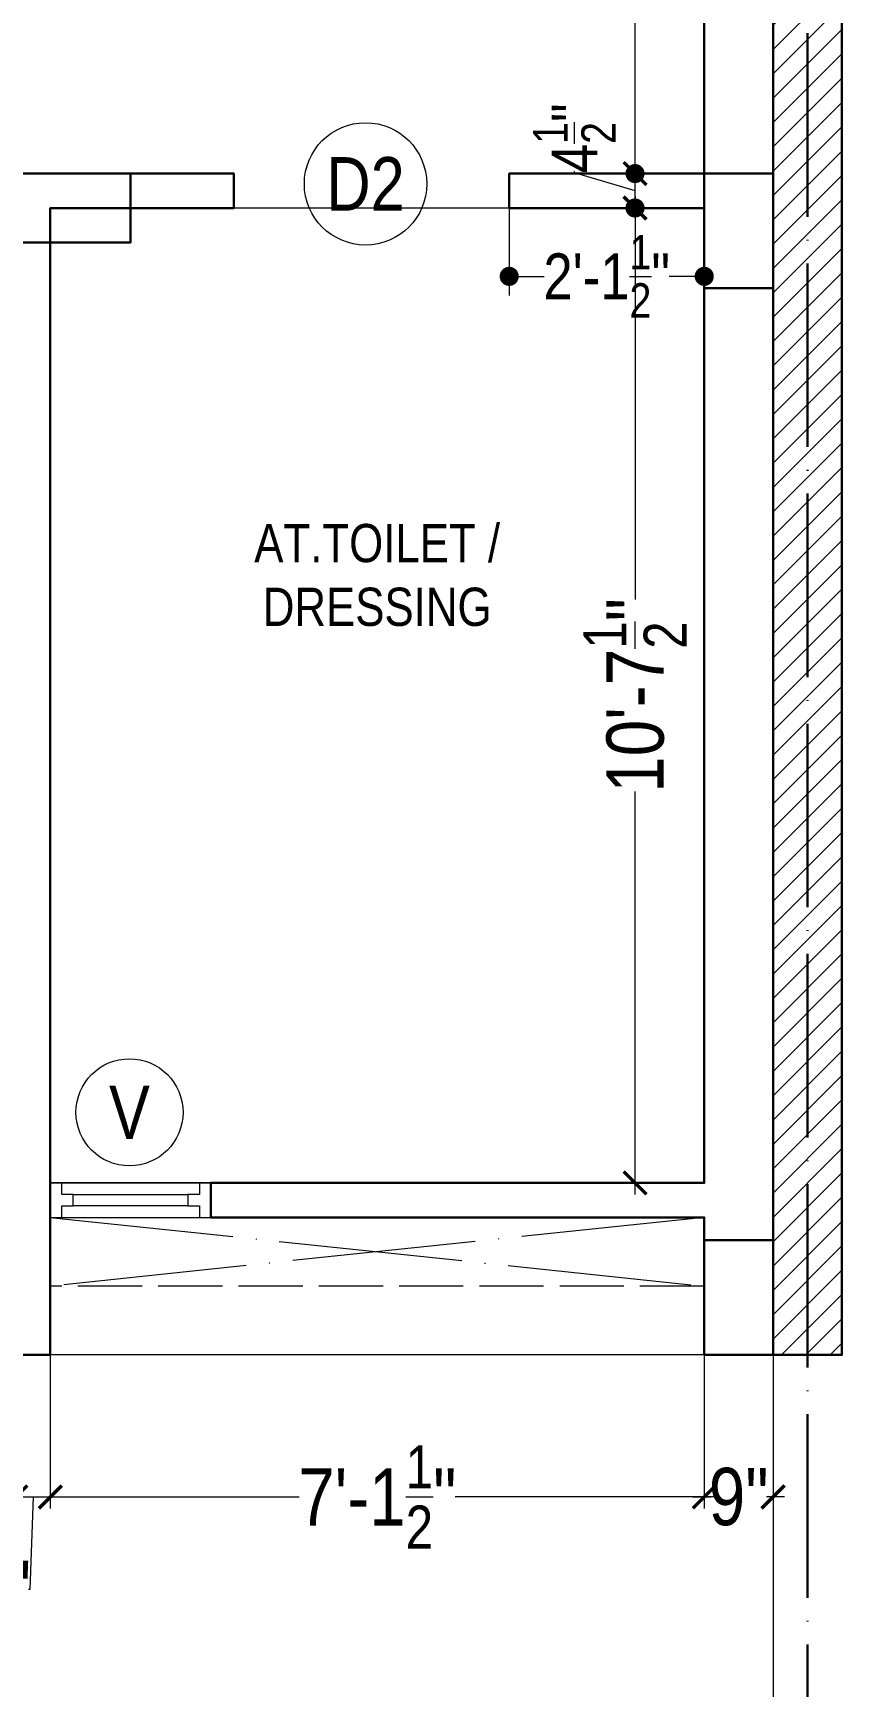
# Model space of a CAD drawing. Header units: millimetres. Extents: x 56222 to 154870, y -176352 to -121287.
# Drawn here: x 148411.4 to 148517.2, y -175321.3 to -175105 of the extents above; entities that cross this region are included whole.
import ezdxf

# ---------------------------------------------------------------- set-up
doc = ezdxf.new("R2010")
doc.units = ezdxf.units.MM
doc.header["$MEASUREMENT"] = 0
doc.header["$PDMODE"] = 35
doc.linetypes.add('ACAD_ISO02W100', pattern=[15, 12, -3])
doc.linetypes.add('ACAD_ISO04W100', pattern=[30, 24, -3, 0, -3])
doc.layers.get('Defpoints').update_dxf_attribs({"color": 220})
for name, color, linetype, lineweight in [('COLUMN', 1, 'Continuous', 30), ('GROUND FLOOR', 7, 'Continuous', 9), ('GROUND FLOOR  ( DIM )', 7, 'Continuous', 9), ('GROUND FLOOR  ( HATCH )', 251, 'Continuous', 9), ('GROUND FLOOR  ( PLINE )', 251, 'Continuous', 30), ('GROUND FLOOR ( DW_RAIL )', 7, 'Continuous', 9), ('X_PLOT', 1, 'Continuous', 9)]:
    doc.layers.add(name, color=color, linetype=linetype, lineweight=lineweight)
doc.layers.add('GROUND FLOOR  ( Text )', color=251, linetype='Continuous')
doc.styles.add('Cn BT~6', font='swissc.ttf', dxfattribs={"height": 6})
doc.styles.add("Cn_BT_0'-0", font='swissc.ttf')
doc.styles.add('Cn_BT_7', font='swissc.ttf', dxfattribs={"height": 7})
doc.styles.add('Cn_BT_7½', font='swissc.ttf', dxfattribs={"height": 7.5})
doc.dimstyles.new('Cn BT~6', dxfattribs={"dimtxt": 0.18, "dimasz": 2.5, "dimexe": 2.5, "dimexo": 0, "dimgap": 0.09, "dimtad": 0, "dimdec": 3, "dimzin": 3, "dimdsep": 46, "dimlunit": 4, "dimtxsty": 'Cn BT~6', "dimblk": 'DOT', "dimcen": 0.09, "dimdle": 2, "dimclrd": 250, "dimclre": 250, "dimclrt": 5, "dimadec": 0, "dimazin": 0, "dimtfac": 0.75, "dimtdec": 3, "dimtofl": 0, "dimtmove": 0, "dimatfit": 3, "dimfxl": 1, "dimtolj": 1, "dimtzin": 0, "dimlwd": 15, "dimlwe": 15, "dimarcsym": 0})
doc.dimstyles.new('Cn_BT_7½', dxfattribs={"dimtxt": 9, "dimasz": 3, "dimexe": 1.5, "dimexo": 0, "dimgap": 0.09, "dimtad": 0, "dimdec": 3, "dimzin": 3, "dimdsep": 46, "dimlunit": 4, "dimtxsty": 'Cn_BT_7½', "dimblk": 'ARCHTICK', "dimcen": 0.09, "dimdle": 1.5, "dimclrd": 251, "dimclre": 251, "dimclrt": 14, "dimadec": 0, "dimazin": 0, "dimtfac": 0.75, "dimtdec": 3, "dimtofl": 0, "dimtmove": 0, "dimatfit": 3, "dimfxl": 0, "dimtolj": 1, "dimtzin": 0, "dimlwd": 15, "dimlwe": 15, "dimarcsym": 0})

# ---------------------------------------------------------------- blocks, each defined once
blk = doc.blocks.new('_ArchTick')
at = {"color": 0, "linetype": 'ByBlock', "const_width": 0.15}
blk.add_lwpolyline([(-0.5, -0.5), (0.5, 0.5)], dxfattribs=at)
blk = doc.blocks.new('*D244')
at = {"layer": 'Defpoints', "color": 0, "transparency": 16777216}
for p in [(148499.19, -174994.37), (148490.14, -175123.37), (148499.19, -175123.37)]:
    blk.add_point(p, dxfattribs=at)
at = {"layer": 'GROUND FLOOR  ( DIM )', "color": 251, "lineweight": 15, "transparency": 16777216}
for p, q in [((148499.19, -174994.37), (148488.64, -174994.37)), ((148490.14, -174992.87), (148490.14, -175048.01)), ((148490.14, -175124.87), (148490.14, -175069.73)), ((148499.19, -175123.37), (148488.64, -175123.37))]:
    blk.add_line(p, q, dxfattribs=at)
at = {"layer": 'GROUND FLOOR  ( DIM )', "color": 251, "lineweight": 15, "transparency": 16777216, "xscale": 3, "yscale": 3, "zscale": 3}
for p, rotation in [((148490.14, -174994.37), 90), ((148490.14, -175123.37), 270)]:
    blk.add_blockref('_ArchTick', p, dxfattribs=dict(at, rotation=rotation))
at = {"layer": 'GROUND FLOOR  ( DIM )', "color": 14, "transparency": 16777216, "insert": (148490.14, -175058.87), "char_height": 7.5, "attachment_point": 5, "rotation": 90, "style": 'Cn_BT_7½'}
blk.add_mtext('\\A1;10\'-9"', dxfattribs=at)
blk = doc.blocks.new('*D243')
at = {"layer": 'Defpoints', "color": 0, "transparency": 16777216}
for p in [(148499.19, -175127.87), (148490.14, -175255.37), (148499.19, -175255.37)]:
    blk.add_point(p, dxfattribs=at)
at = {"layer": 'GROUND FLOOR  ( DIM )', "color": 251, "lineweight": 15, "transparency": 16777216}
for p, q in [((148490.14, -175126.37), (148490.14, -175179.09)), ((148499.19, -175127.87), (148488.64, -175127.87)), ((148490.14, -175256.87), (148490.14, -175204.16)), ((148499.19, -175255.37), (148488.64, -175255.37))]:
    blk.add_line(p, q, dxfattribs=at)
at = {"layer": 'GROUND FLOOR  ( DIM )', "color": 251, "lineweight": 15, "transparency": 16777216, "xscale": 3, "yscale": 3, "zscale": 3}
for p, rotation in [((148490.14, -175127.87), 90), ((148490.14, -175255.37), 270)]:
    blk.add_blockref('_ArchTick', p, dxfattribs=dict(at, rotation=rotation))
at = {"layer": 'GROUND FLOOR  ( DIM )', "color": 14, "transparency": 16777216, "insert": (148490.14, -175191.62), "char_height": 7.5, "attachment_point": 5, "rotation": 90, "style": 'Cn_BT_7½'}
blk.add_mtext('\\A1;10\'-7{\\H0.750000x;\\S1/2;}"', dxfattribs=at)
blk = doc.blocks.new('*D224')
at = {"layer": 'Defpoints', "color": 0, "transparency": 16777216}
for p in [(148409.19, -175277.87), (148413.69, -175277.87), (148413.69, -175296.44)]:
    blk.add_point(p, dxfattribs=at)
at = {"layer": 'GROUND FLOOR  ( DIM )', "color": 251, "lineweight": 15, "transparency": 16777216}
for p, q in [((148409.19, -175277.87), (148409.19, -175297.94)), ((148413.69, -175277.87), (148413.69, -175297.94)), ((148407.69, -175296.44), (148415.19, -175296.44)), ((148411.44, -175296.44), (148411.01, -175308.54)), ((148411.01, -175308.54), (148410.83, -175308.54))]:
    blk.add_line(p, q, dxfattribs=at)
at = {"layer": 'GROUND FLOOR  ( DIM )', "color": 251, "lineweight": 15, "transparency": 16777216, "xscale": 3, "yscale": 3, "zscale": 3, "rotation": 180}
blk.add_blockref('_ArchTick', (148409.19, -175296.44), dxfattribs=at)
at = {"layer": 'GROUND FLOOR  ( DIM )', "color": 251, "lineweight": 15, "transparency": 16777216, "xscale": 3, "yscale": 3, "zscale": 3}
blk.add_blockref('_ArchTick', (148413.69, -175296.44), dxfattribs=at)
at = {"layer": 'GROUND FLOOR  ( DIM )', "color": 14, "transparency": 16777216, "insert": (148405.46, -175308.54), "char_height": 7.5, "attachment_point": 5, "style": 'Cn_BT_7½'}
blk.add_mtext('\\A1;4{\\H0.750000x;\\S1/2;}"', dxfattribs=at)
blk = doc.blocks.new('*D223')
at = {"layer": 'Defpoints', "color": 0, "transparency": 16777216}
for p in [(148413.69, -175277.87), (148499.19, -175277.87), (148499.19, -175296.44)]:
    blk.add_point(p, dxfattribs=at)
at = {"layer": 'GROUND FLOOR  ( DIM )', "color": 251, "lineweight": 15, "transparency": 16777216}
for p, q in [((148413.69, -175277.87), (148413.69, -175297.94)), ((148499.19, -175277.87), (148499.19, -175297.94)), ((148412.19, -175296.44), (148446.24, -175296.44)), ((148500.69, -175296.44), (148466.64, -175296.44))]:
    blk.add_line(p, q, dxfattribs=at)
at = {"layer": 'GROUND FLOOR  ( DIM )', "color": 251, "lineweight": 15, "transparency": 16777216, "xscale": 3, "yscale": 3, "zscale": 3, "rotation": 180}
blk.add_blockref('_ArchTick', (148413.69, -175296.44), dxfattribs=at)
at = {"layer": 'GROUND FLOOR  ( DIM )', "color": 251, "lineweight": 15, "transparency": 16777216, "xscale": 3, "yscale": 3, "zscale": 3}
blk.add_blockref('_ArchTick', (148499.19, -175296.44), dxfattribs=at)
at = {"layer": 'GROUND FLOOR  ( DIM )', "color": 14, "transparency": 16777216, "insert": (148456.44, -175296.44), "char_height": 7.5, "attachment_point": 5, "style": 'Cn_BT_7½'}
blk.add_mtext('\\A1;7\'-1{\\H0.750000x;\\S1/2;}"', dxfattribs=at)
blk = doc.blocks.new('*D222')
at = {"layer": 'Defpoints', "color": 0, "transparency": 16777216}
for p in [(148499.19, -175277.87), (148508.19, -175277.87), (148508.19, -175296.44)]:
    blk.add_point(p, dxfattribs=at)
at = {"layer": 'GROUND FLOOR  ( DIM )', "color": 251, "lineweight": 15, "transparency": 16777216}
for p, q in [((148499.19, -175277.87), (148499.19, -175297.94)), ((148508.19, -175277.87), (148508.19, -175297.94)), ((148497.69, -175296.44), (148500.03, -175296.44)), ((148509.69, -175296.44), (148507.34, -175296.44))]:
    blk.add_line(p, q, dxfattribs=at)
at = {"layer": 'GROUND FLOOR  ( DIM )', "color": 251, "lineweight": 15, "transparency": 16777216, "xscale": 3, "yscale": 3, "zscale": 3, "rotation": 180}
blk.add_blockref('_ArchTick', (148499.19, -175296.44), dxfattribs=at)
at = {"layer": 'GROUND FLOOR  ( DIM )', "color": 251, "lineweight": 15, "transparency": 16777216, "xscale": 3, "yscale": 3, "zscale": 3}
blk.add_blockref('_ArchTick', (148508.19, -175296.44), dxfattribs=at)
at = {"layer": 'GROUND FLOOR  ( DIM )', "color": 14, "transparency": 16777216, "insert": (148503.69, -175296.44), "char_height": 7.5, "attachment_point": 5, "style": 'Cn_BT_7½'}
blk.add_mtext('\\A1;9"', dxfattribs=at)
blk = doc.blocks.new('_Dot')
at = {"color": 0, "linetype": 'ByBlock', "lineweight": -2}
blk.add_line((-0.5, 0), (-1, 0), dxfattribs=at)
at = {"color": 0, "linetype": 'ByBlock', "const_width": 0.5}
blk.add_lwpolyline([(-0.25, 0, 1), (0.25, 0, 1)], format="xyb", close=True, dxfattribs=at)
blk = doc.blocks.new('*D218')
at = {"layer": 'Defpoints', "color": 0, "transparency": 16777216}
for p in [(148490.14, -175123.37), (148499.19, -175123.37), (148499.19, -175127.87)]:
    blk.add_point(p, dxfattribs=at)
at = {"layer": 'GROUND FLOOR  ( DIM )', "color": 250, "lineweight": 15, "transparency": 16777216}
for p, q in [((148490.14, -175120.87), (148490.14, -175118.37)), ((148482.22, -175123.25), (148482.22, -175123.07)), ((148490.14, -175125.62), (148482.22, -175123.25)), ((148499.19, -175123.37), (148487.64, -175123.37)), ((148490.14, -175127.87), (148490.14, -175123.37)), ((148499.19, -175127.87), (148487.64, -175127.87)), ((148490.14, -175130.37), (148490.14, -175132.87))]:
    blk.add_line(p, q, dxfattribs=at)
at = {"layer": 'GROUND FLOOR  ( DIM )', "color": 250, "lineweight": 15, "transparency": 16777216, "xscale": 2.5, "yscale": 2.5, "zscale": 2.5}
for p, rotation in [((148490.14, -175123.37), 270), ((148490.14, -175127.87), 90)]:
    blk.add_blockref('_Dot', p, dxfattribs=dict(at, rotation=rotation))
at = {"layer": 'GROUND FLOOR  ( DIM )', "color": 5, "transparency": 16777216, "insert": (148482.22, -175118.75), "char_height": 6, "attachment_point": 5, "rotation": 90, "style": 'Cn BT~6'}
blk.add_mtext('\\A1;4{\\H0.750000x;\\S1/2;}"', dxfattribs=at)
blk = doc.blocks.new('*D214')
at = {"layer": 'Defpoints', "color": 0, "transparency": 16777216}
for p in [(148473.69, -175127.87), (148499.19, -175127.87), (148473.69, -175136.81)]:
    blk.add_point(p, dxfattribs=at)
at = {"layer": 'GROUND FLOOR  ( DIM )', "color": 250, "lineweight": 15, "transparency": 16777216}
for p, q in [((148473.69, -175127.87), (148473.69, -175139.31)), ((148499.19, -175127.87), (148499.19, -175139.31)), ((148476.19, -175136.81), (148478.27, -175136.81)), ((148496.69, -175136.81), (148494.6, -175136.81))]:
    blk.add_line(p, q, dxfattribs=at)
at = {"layer": 'GROUND FLOOR  ( DIM )', "color": 250, "lineweight": 15, "transparency": 16777216, "xscale": 2.5, "yscale": 2.5, "zscale": 2.5, "rotation": 180}
blk.add_blockref('_Dot', (148473.69, -175136.81), dxfattribs=at)
at = {"layer": 'GROUND FLOOR  ( DIM )', "color": 250, "lineweight": 15, "transparency": 16777216, "xscale": 2.5, "yscale": 2.5, "zscale": 2.5}
blk.add_blockref('_Dot', (148499.19, -175136.81), dxfattribs=at)
at = {"layer": 'GROUND FLOOR  ( DIM )', "color": 5, "transparency": 16777216, "insert": (148486.44, -175136.81), "char_height": 6, "attachment_point": 5, "style": 'Cn BT~6'}
blk.add_mtext('\\A1;2\'-1{\\H0.750000x;\\S1/2;}"', dxfattribs=at)
blk = doc.blocks.new('*D201')
at = {"layer": 'Defpoints', "color": 0, "transparency": 16777216}
for p in [(148107.69, -175277.87), (148508.19, -175277.87), (148508.19, -175326.16)]:
    blk.add_point(p, dxfattribs=at)
at = {"layer": 'GROUND FLOOR  ( DIM )', "color": 250, "lineweight": 15, "transparency": 16777216}
for p, q in [((148107.69, -175277.87), (148107.69, -175328.66)), ((148508.19, -175277.87), (148508.19, -175328.66)), ((148110.19, -175326.16), (148295.75, -175326.16)), ((148505.69, -175326.16), (148320.12, -175326.16))]:
    blk.add_line(p, q, dxfattribs=at)
at = {"layer": 'GROUND FLOOR  ( DIM )', "color": 250, "lineweight": 15, "transparency": 16777216, "xscale": 2.5, "yscale": 2.5, "zscale": 2.5, "rotation": 180}
blk.add_blockref('_Dot', (148107.69, -175326.16), dxfattribs=at)
at = {"layer": 'GROUND FLOOR  ( DIM )', "color": 250, "lineweight": 15, "transparency": 16777216, "xscale": 2.5, "yscale": 2.5, "zscale": 2.5}
blk.add_blockref('_Dot', (148508.19, -175326.16), dxfattribs=at)
at = {"layer": 'GROUND FLOOR  ( DIM )', "color": 5, "transparency": 16777216, "insert": (148307.94, -175326.16), "char_height": 7, "attachment_point": 5, "style": "Cn_BT_0'-0"}
blk.add_mtext('\\A1;{\\fSwis721 Cn BT|b1|i0|c0|p34;33\'-4{\\H0.750000x;\\S1/2;}"}', dxfattribs=at)

msp = doc.modelspace()

# ---------------------------------------------------------------- hatches: boundary and pattern name
at = {"layer": 'GROUND FLOOR  ( HATCH )'}
h = msp.add_hatch(dxfattribs=at)
h.set_pattern_fill('ANSI31', color=6, scale=18, style=0)
h.set_pattern_definition([(45, (31976.5016, -12658.698), (-1.590990258, 1.590990258), [])])
h.paths.add_polyline_path([(148517.1875, -174934.3723), (148508.1876, -174934.3723), (148508.1876, -175277.8723), (148517.1875, -175277.8723)])

# ---------------------------------------------------------------- linework, layer by layer
at = {"layer": 'COLUMN'}
for points in [[(148424.1875, -175123.3723), (148424.1875, -175132.3723), (148409.1875, -175132.3723), (148409.1875, -175123.3723)], [(148499.1875, -175123.3723), (148508.1875, -175123.3723), (148508.1875, -175138.3723), (148499.1875, -175138.3723)], [(148499.1875, -175262.8723), (148508.1875, -175262.8723), (148508.1875, -175277.8723), (148499.1875, -175277.8723)]]:
    msp.add_lwpolyline(points, close=True, dxfattribs=at)
at = {"layer": 'GROUND FLOOR'}
for p, q in [((148508.1875, -174894.3234), (148508.1875, -175415.2563)), ((148499.1875, -174994.3723), (148499.1875, -175123.3723)), ((148437.6875, -175123.3723), (148409.1875, -175123.3723)), ((148437.6875, -175123.3723), (148437.6875, -175127.8723)), ((148499.1875, -175123.3723), (148473.6875, -175123.3723)), ((148473.6875, -175123.3723), (148473.6875, -175127.8723)), ((148413.6875, -175127.8723), (148413.6875, -175277.8723)), ((148499.1875, -175127.8723), (148413.6875, -175127.8723)), ((148499.1875, -175127.8723), (148499.1875, -175255.3723)), ((148413.6875, -175255.3723), (148499.1875, -175255.3723)), ((148434.6875, -175255.3723), (148434.6875, -175259.8723)), ((148413.6875, -175259.8723), (148499.1875, -175259.8723)), ((148499.1875, -175259.8723), (148499.1875, -175277.8723)), ((148508.1875, -175277.8723), (148107.6875, -175277.8723))]:
    msp.add_line(p, q, dxfattribs=at)
at = {"layer": 'GROUND FLOOR', "color": 1, "linetype": 'ACAD_ISO04W100'}
for p, q in [((148512.6876, -174894.3234), (148512.6876, -175277.8723)), ((148413.6875, -175259.8723), (148499.1875, -175268.8723)), ((148499.1875, -175259.8723), (148413.6875, -175268.8723))]:
    msp.add_line(p, q, dxfattribs=at)
at = {"layer": 'GROUND FLOOR', "linetype": 'ACAD_ISO02W100', "ltscale": 0.7}
msp.add_line((148499.1875, -175268.8723), (148413.6875, -175268.8723), dxfattribs=at)
at = {"layer": 'GROUND FLOOR', "color": 6, "lineweight": 30}
msp.add_lwpolyline([(148517.1875, -174934.3723), (148508.1876, -174934.3723), (148508.1876, -175277.8723), (148517.1875, -175277.8723)], close=True, dxfattribs=at)
at = {"layer": 'GROUND FLOOR  ( DIM )', "color": 5}
for centre, radius in [((148454.9038, -175124.7156), 8), ((148424.0405, -175246.1378), 7)]:
    msp.add_circle(centre, radius, dxfattribs=at)
at = {"layer": 'GROUND FLOOR  ( PLINE )'}
for points in [[(148508.1875, -174985.3723), (148463.1875, -174985.3723), (148463.1875, -174994.3723), (148499.1875, -174994.3723), (148499.1875, -175123.3723), (148473.6875, -175123.3723), (148473.6875, -175127.8723), (148499.1875, -175127.8723), (148499.1875, -175255.3723), (148434.6875, -175255.3723), (148434.6875, -175259.8723), (148499.1875, -175259.8723), (148499.1875, -175277.8723), (148508.1875, -175277.8723)], [(148409.1875, -175123.3723), (148437.6875, -175123.3723), (148437.6875, -175127.8723), (148413.6875, -175127.8723), (148413.6875, -175277.8723), (148409.1875, -175277.8723)]]:
    msp.add_lwpolyline(points, close=True, dxfattribs=at)
at = {"layer": 'GROUND FLOOR ( DW_RAIL )'}
msp.add_lwpolyline([(148434.6875, -175255.3723), (148433.1875, -175255.3723), (148433.1875, -175256.8723), (148431.6875, -175256.8723), (148431.6875, -175258.3723), (148416.6875, -175258.3723), (148416.6875, -175256.8723), (148415.1875, -175256.8723), (148415.1875, -175255.3723), (148413.6875, -175255.3723), (148413.6875, -175259.8723), (148415.1875, -175259.8723), (148415.1875, -175258.3723), (148416.6875, -175258.3723), (148416.6875, -175256.8723), (148431.6875, -175256.8723), (148431.6875, -175258.3723), (148433.1875, -175258.3723), (148433.1875, -175259.8723), (148434.6875, -175259.8723), (148434.6875, -175255.3723), (148413.6875, -175255.3723), (148413.6875, -175259.8723), (148434.6875, -175259.8723)], close=True, dxfattribs=at)
at = {"layer": 'X_PLOT', "linetype": 'ACAD_ISO04W100', "lineweight": 30}
msp.add_line((148512.6876, -174894.3234), (148512.6876, -175390.1223), dxfattribs=at)

# ---------------------------------------------------------------- texts
at = {"layer": 'GROUND FLOOR  ( DIM )', "color": 5, "char_height": 7, "attachment_point": 5, "style": 'Cn_BT_7'}
for s, insert in [('D2', (148454.9038, -175124.7156)), ('V', (148424.0405, -175246.1378))]:
    msp.add_mtext(s, dxfattribs=dict(at, insert=insert))
at = {"layer": 'GROUND FLOOR  ( Text )', "insert": (148456.4248, -175175.8938), "char_height": 5, "attachment_point": 5, "style": "Cn_BT_0'-0"}
msp.add_mtext('AT.TOILET /\\PDRESSING', dxfattribs=at)

# ---------------------------------------------------------------- dimensions: what is measured, and where the dimension line sits
at = {"layer": 'GROUND FLOOR  ( DIM )'}
for base, p1, p2, picture, middle in [((148490.14, -175123.3723), (148499.1875, -174994.3723), (148499.1875, -175123.3723), '*D244', (148490.14, -175058.8723)), ((148490.14, -175255.3723), (148499.1875, -175127.8723), (148499.1875, -175255.3723), '*D243', (148490.14, -175191.6223))]:
    dim = msp.add_linear_dim(base=base, p1=p1, p2=p2, angle=90, dimstyle='Cn_BT_7½', dxfattribs=at)
    dim.commit()
    dim.dimension.update_dxf_attribs({"geometry": picture, "text_midpoint": middle})
dim = msp.add_linear_dim(base=(148490.14, -175123.3723), p1=(148499.1875, -175127.8723), p2=(148499.1875, -175123.3723), angle=90, dimstyle='Cn BT~6', override={"dimtmove": 1}, dxfattribs=at)
dim.commit()
dim.dimension.update_dxf_attribs({"geometry": '*D218', "text_midpoint": (148482.2228, -175122.9772)})
for base, p1, p2, dimstyle, picture, middle in [((148473.6875, -175136.8084), (148499.1875, -175127.8723), (148473.6875, -175127.8723), 'Cn BT~6', '*D214', (148486.4375, -175136.8084)), ((148499.1875, -175296.4441), (148413.6875, -175277.8723), (148499.1875, -175277.8723), 'Cn_BT_7½', '*D223', (148456.4375, -175296.4441)), ((148508.1876, -175296.4441), (148499.1875, -175277.8723), (148508.1876, -175277.8723), 'Cn_BT_7½', '*D222', (148503.6876, -175296.4441))]:
    dim = msp.add_linear_dim(base=base, p1=p1, p2=p2, dimstyle=dimstyle, dxfattribs=at)
    dim.commit()
    dim.dimension.update_dxf_attribs({"geometry": picture, "text_midpoint": middle})
dim = msp.add_linear_dim(base=(148508.1875, -175326.1639), p1=(148107.6875, -175277.8723), p2=(148508.1875, -175277.8723), text='{\\fSwis721 Cn BT|b1|i0|c0|p34;<>}', dimstyle='Cn BT~6', override={"dimtxt": 7, "dimtxsty": "Cn_BT_0'-0"}, dxfattribs=at)
dim.commit()
dim.dimension.update_dxf_attribs({"geometry": '*D201', "text_midpoint": (148307.9375, -175326.1639)})
dim = msp.add_linear_dim(base=(148413.6875, -175296.4441), p1=(148409.1875, -175277.8723), p2=(148413.6875, -175277.8723), dimstyle='Cn_BT_7½', override={"dimtmove": 1}, dxfattribs=at)
dim.commit()
dim.dimension.update_dxf_attribs({"geometry": '*D224', "text_midpoint": (148410.7416, -175308.5443), "dimtype": 160})

doc.saveas('drawing.dxf')
